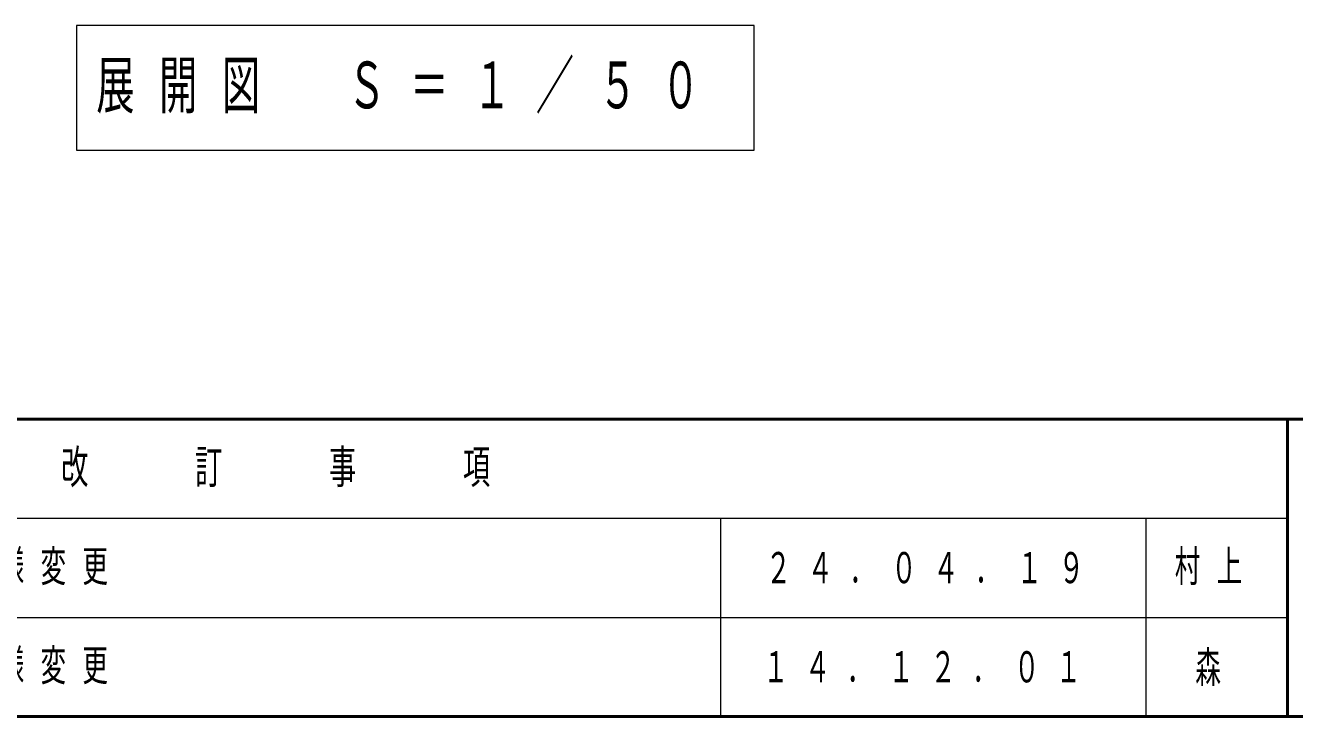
# Model space of a CAD drawing. Units: millimetres on the paper. Extents: x -385 to 0, y 0 to 267.
# Drawn here: x -332.5 to -243, y 0 to 48.8 of the extents above; entities that cross this region are included whole.
import ezdxf
from ezdxf.enums import TextEntityAlignment as Align

# ---------------------------------------------------------------- set-up
doc = ezdxf.new("R2010")
doc.units = ezdxf.units.MM
doc.layers.add('LY_1', color=140, linetype='Continuous', lineweight=50)
doc.styles.add('ＭＳ ゴシック', font='')
doc.styles.get('ＭＳ ゴシック').set_extended_font_data('MS Gothic')

msp = doc.modelspace()

# ---------------------------------------------------------------- linework, layer by layer
at = {"layer": 'LY_1', "color": 7, "lineweight": 13}
for p, q in [((-328.912, 48.79), (-328.912, 39.99)), ((-281.112, 48.79), (-328.912, 48.79)), ((-281.112, 39.99), (-281.112, 48.79)), ((-328.912, 39.99), (-281.112, 39.99)), ((-385, 14), (-243.5, 14)), ((-283.5, 14), (-283.5, 0)), ((-253.5, 14), (-253.5, 0)), ((-385, 7), (-243.5, 7))]:
    msp.add_line(p, q, dxfattribs=at)
at = {"layer": 'LY_1', "color": 7}
for p, q in [((-385, 21), (0, 21)), ((-385, 0), (0, 0))]:
    msp.add_line(p, q, dxfattribs=at)
at = {"layer": 'LY_1'}
msp.add_line((-243.5, 21), (-243.5, 0), dxfattribs=at)

# ---------------------------------------------------------------- texts
at = {"layer": 'LY_1', "color": 7, "style": 'ＭＳ ゴシック', "width": 0.6}
msp.add_text('森', height=2.199, dxfattribs=at).set_placement((-250, 3.5), align=Align.MIDDLE_LEFT)
at = {"layer": 'LY_1', "color": 7, "style": 'ＭＳ ゴシック'}
for s, insert, char_height, attachment_point in [('\\T1.64;\\W0.6;展開図\u3000Ｓ＝１／５０', (-327.512, 44.39), 3.299, 4), ('\\T1.64;\\W0.6;改\u3000\u3000訂\u3000\u3000事\u3000\u3000項', (-314.25, 17.5), 2.346, 5), ('\\T1.64;\\W0.6;特記仕様変更', (-343.25, 10.5), 2.199, 4), ('\\T1.64;\\W0.6;２４．０４．１９', (-268.5, 10.5), 2.199, 5), ('\\T1.64;\\W0.6;村上', (-248.5, 10.5), 2.199, 5), ('\\T1.64;\\W0.6;特記仕様変更', (-343.25, 3.5), 2.199, 4), ('\\T1.64;\\W0.6;１４．１２．０１', (-280.5, 3.5), 2.199, 4)]:
    msp.add_mtext(s, dxfattribs=dict(at, insert=insert, char_height=char_height, attachment_point=attachment_point))

doc.saveas('drawing.dxf')
